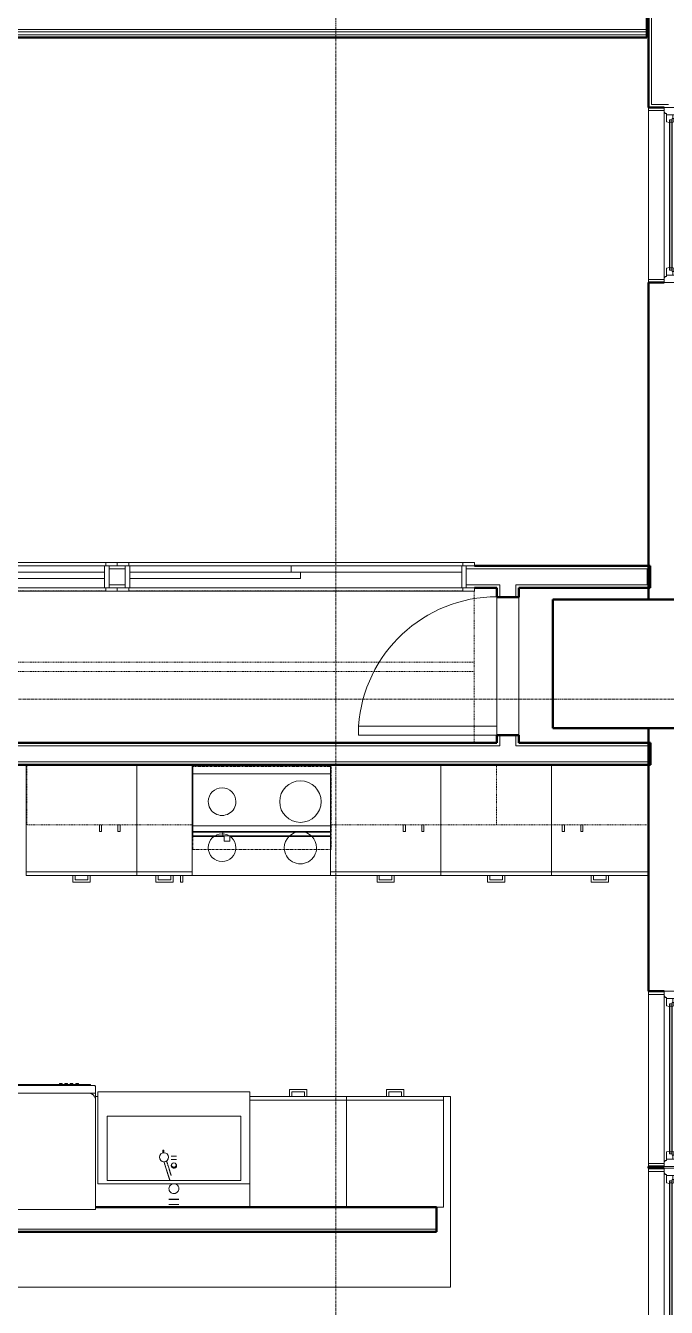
# Model space of a CAD drawing. Header units: inches. Extents: x -4235 to -464, y 9706 to 12338.
# Drawn here: x -2240.6 to -2101.6, y 11403.2 to 11681.3 of the extents above; entities that cross this region are included whole.
import ezdxf

# ---------------------------------------------------------------- set-up
doc = ezdxf.new("R2010")
doc.units = ezdxf.units.IN
doc.header["$MEASUREMENT"] = 0
for name, pattern in [('Dash', [0.25, 0.125, -0.125]), ('Grid Line 1_2_', [0.875, 0.5, -0.125, 0.125, -0.125]), ('Overhead', [0.15625, 0.09375, -0.0625])]:
    doc.linetypes.add(name, pattern=pattern)
for name, color, linetype, lineweight in [('0-1', 7, 'Continuous', 5), ('0-2', 10, 'Continuous', 9), ('A-DOOR-1', 10, 'Continuous', 9), ('A-DOOR-2', 50, 'Continuous', 20), ('A-DOOR-FRAM-1', 10, 'Continuous', 9), ('A-GENM', 5, 'Continuous', 9), ('A-GENM-4', 5, 'Continuous', 50), ('A-GLAZ-1', 151, 'Continuous', 9), ('A-GLAZ-2', 151, 'Continuous', 20), ('A-WALL-1', 7, 'Continuous', 50), ('A-WALL-2', 250, 'Continuous', 13), ('A-WALL-3', 10, 'Continuous', 9), ('A-WALL-4', 254, 'Continuous', 9), ('A-WALL-5', 113, 'Continuous', 9), ('A-WALL-6', 113, 'Continuous', 50), ('I-WALL-1', 7, 'Continuous', 50), ('P-SANR-FIXT-1', 10, 'Continuous', 9), ('P-SANR-FIXT-2', 254, 'Continuous', 9), ('Q-CASE-1', 254, 'Continuous', 9), ('Q-CASE-2', 10, 'Continuous', 9), ('Q-CASE-3', 254, 'Dash', 9), ('Q-CASE-4', 10, 'Dash', 9), ('Q-CASE-HDLN-1', 10, 'Dash', 9), ('Q-CASE-HDLN-2', 254, 'Dash', 9), ('Q-SPCQ-1', 10, 'Continuous', 9), ('Q-SPCQ-2', 91, 'Overhead', 9), ('S-GRID-1', 1, 'Grid Line 1_2_', 9)]:
    doc.layers.add(name, color=color, linetype=linetype, lineweight=lineweight)

# ---------------------------------------------------------------- blocks, each defined once
blk = doc.blocks.new('SWING - SINGLE - FLUSH - 30_ x 70_ - MAGIC PAK DOOR - ACOUSTICAL SEAL - IN CLOSET-3199408-BACKGROUND - RCP - 1ST FLOOR')
at = {"layer": 'A-DOOR-1'}
blk.add_arc((15, -2.375), 30.067, 180, 266.18593, dxfattribs=at)
at = {"layer": 'A-DOOR-2'}
for p, q in [((13, -2.375), (13, -32.375)), ((15, -2.375), (13, -2.375)), ((15, -2.375), (15, -32.375)), ((15, -32.375), (13, -32.375))]:
    blk.add_line(p, q, dxfattribs=at)
blk = doc.blocks.new('SLIDING - FLUSH - 6-0 x 6-8-V30-BACKGROUND - RCP - 1ST FLOOR')
at = {"layer": 'A-DOOR-1'}
for p, q in [((-38.75, 2.5), (-38.75, 3.25)), ((-36.25, 3.25), (-38.75, 3.25)), ((36.25, 3.25), (-36.25, 3.25)), ((-36.25, 3.25), (-36.25, 2.5)), ((36.25, 2.5), (36.25, 3.25)), ((36.25, 3.25), (38.75, 3.25)), ((38.75, 3.25), (38.75, 2.5)), ((-38.75, 2.5), (-36.25, 2.5)), ((36, 0.5), (-1, 0.5)), ((-1, 0.5), (-1, -0.875)), ((36, 0.5), (36, -0.875)), ((38.75, 2.5), (36.25, 2.5)), ((-38.75, -3), (-38.75, -2.25)), ((-36.25, -2.25), (-38.75, -2.25)), ((-36.25, -2.25), (-36.25, -3)), ((1, -0.875), (-36, -0.875)), ((-36, -0.875), (-36, -2.25)), ((-36, -2.25), (1, -2.25)), ((-1, -0.875), (36, -0.875)), ((1, -0.875), (1, -2.25)), ((36.25, -2.25), (38.75, -2.25)), ((36.25, -3), (36.25, -2.25)), ((38.75, -2.25), (38.75, -3)), ((-38.75, -3), (-36.25, -3)), ((-36.25, -3), (36.25, -3)), ((38.75, -3), (36.25, -3))]:
    blk.add_line(p, q, dxfattribs=at)
at = {"layer": 'A-DOOR-FRAM-1'}
for p, q in [((-37, -2.25), (-37, 2.5)), ((-36, 2.5), (-37, 2.5)), ((36, 2.5), (-36, 2.5)), ((-36, 2.5), (-36, -2.25)), ((36, -2.25), (36, 2.5)), ((36, 2.5), (37, 2.5)), ((37, 2.5), (37, -2.25)), ((-37, -2.25), (-36, -2.25)), ((1, -2.25), (36, -2.25)), ((37, -2.25), (36, -2.25))]:
    blk.add_line(p, q, dxfattribs=at)
blk = doc.blocks.new('OD_CW_Closet - OD_CW_Closet-2039040-BACKGROUND - RCP - 1ST FLOOR')
at = {"layer": 'Q-CASE-HDLN-1'}
for p, q in [((0.74, 24), (0.74, -8.9)), ((160.21, 24), (156.38, 24)), ((0.74, 8.5), (156.38, 8.5)), ((0.74, 6.5), (156.38, 6.5)), ((3.24, -9), (75.74, -9)), ((80.74, -9), (153.24, -9)), ((155.74, -9), (156.38, -9))]:
    blk.add_line(p, q, dxfattribs=at)
at = {"layer": 'Q-CASE-HDLN-2'}
for p, q in [((156.38, 24), (0.74, 24)), ((160.21, -9), (160.21, 24)), ((156.38, 8.5), (160.21, 8.5)), ((156.38, 6.5), (160.21, 6.5)), ((156.38, -9), (160.21, -9))]:
    blk.add_line(p, q, dxfattribs=at)
blk = doc.blocks.new('SLIDING - FLUSH - 6-0 x 6-8-V31-BACKGROUND - RCP - 1ST FLOOR')
at = {"layer": 'A-DOOR-1'}
for p, q in [((-38.75, 2.25), (-38.75, 3)), ((-36.25, 3), (-38.75, 3)), ((36.25, 3), (-36.25, 3)), ((-36.25, 3), (-36.25, 2.25)), ((36.25, 2.25), (36.25, 3)), ((36.25, 3), (38.75, 3)), ((38.75, 3), (38.75, 2.25)), ((-38.75, 2.25), (-36.25, 2.25)), ((1, 2.25), (-36, 2.25)), ((-36, 2.25), (-36, 0.88)), ((-36, 0.88), (1, 0.88)), ((36, 0.88), (-1, 0.88)), ((-1, 0.88), (-1, -0.5)), ((1, 2.25), (1, 0.88)), ((36, 0.88), (36, -0.5)), ((38.75, 2.25), (36.25, 2.25)), ((-38.75, -3.25), (-38.75, -2.5)), ((-36.25, -2.5), (-38.75, -2.5)), ((-36.25, -2.5), (-36.25, -3.25)), ((-1, -0.5), (36, -0.5)), ((36.25, -2.5), (38.75, -2.5)), ((36.25, -3.25), (36.25, -2.5)), ((38.75, -2.5), (38.75, -3.25)), ((-38.75, -3.25), (-36.25, -3.25)), ((-36.25, -3.25), (36.25, -3.25)), ((38.75, -3.25), (36.25, -3.25))]:
    blk.add_line(p, q, dxfattribs=at)
at = {"layer": 'A-DOOR-FRAM-1'}
for p, q in [((-36, 2.25), (-37, 2.25)), ((-37, -2.5), (-37, 2.25)), ((-36, 2.25), (-36, -2.5)), ((36, 2.25), (1, 2.25)), ((36, -2.5), (36, 2.25)), ((36, 2.25), (37, 2.25)), ((37, 2.25), (37, -2.5)), ((-37, -2.5), (-36, -2.5)), ((-36, -2.5), (36, -2.5)), ((37, -2.5), (36, -2.5))]:
    blk.add_line(p, q, dxfattribs=at)
blk = doc.blocks.new('Range - 24_ x 30_-2806124-BACKGROUND - RCP - 1ST FLOOR')
at = {"layer": 'Q-SPCQ-1'}
blk.add_line((0, -22), (30, -22), dxfattribs=at)
for centre, radius, start, end in [((6.5, -6), 3.5, 360, 180), ((23.5, -6), 3, 0, 180), ((6.5, -6), 3.5, 180, 0), ((23.5, -6), 3, 180, 0), ((6.5, -16), 4.5, 0, 180), ((23.5, -16), 3, 360, 180), ((6.5, -16), 4.5, 180, 0), ((23.5, -16), 3, 180, 0)]:
    blk.add_arc(centre, radius, start, end, dxfattribs=at)
blk = doc.blocks.new('Single Door 1 Drawer 211 - 211 Base Cabinet Single Door1 Drawer 12_-2706434-BACKGROUND - RCP - 1ST FLOOR')
at = {"layer": 'Q-CASE-2'}
for p, q in [((-11.26, -23.25), (-11.26, 0)), ((-11.26, 0), (0.74, 0)), ((0.74, 0), (0.74, -23.25)), ((-11.26, -23.25), (-11.26, -24)), ((0.74, -23.25), (-11.26, -23.25)), ((-11.26, -24), (0.74, -24)), ((-6.64, -24), (-7.14, -24)), ((-7.14, -25.5), (-7.14, -24)), ((-6.64, -25), (-6.64, -24)), ((-6.64, -25), (-3.89, -25)), ((-3.89, -25), (-3.89, -24)), ((-3.89, -24), (-3.39, -24)), ((-3.39, -24), (-3.39, -25.5)), ((-1.27, -24), (-1.76, -24)), ((-1.76, -24), (-1.76, -25.5)), ((-1.27, -25.5), (-1.27, -24)), ((0.74, -24), (0.74, -23.25)), ((-3.39, -25.5), (-7.14, -25.5)), ((-1.76, -25.5), (-1.27, -25.5))]:
    blk.add_line(p, q, dxfattribs=at)
blk = doc.blocks.new('Base Cabinet 3 Drawer 230 - Base Cabinet 3 Drawer 230 24_-2554933-BACKGROUND - RCP - 1ST FLOOR')
at = {"layer": 'Q-CASE-2'}
for p, q in [((-11.26, -23.25), (-11.26, 0)), ((-11.26, 0), (12.74, 0)), ((12.74, 0), (12.74, -23.25)), ((-11.26, -23.25), (-11.26, -24)), ((12.74, -23.25), (-11.26, -23.25)), ((-11.26, -24), (12.74, -24)), ((-0.64, -24), (-1.14, -24)), ((-1.14, -25.5), (-1.14, -24)), ((-0.64, -25), (-0.64, -24)), ((-0.64, -25), (2.11, -25)), ((2.11, -25), (2.11, -24)), ((2.11, -24), (2.61, -24)), ((2.61, -24), (2.61, -25.5)), ((12.74, -24), (12.74, -23.25)), ((2.61, -25.5), (-1.14, -25.5))]:
    blk.add_line(p, q, dxfattribs=at)
blk = doc.blocks.new('Base Cabinet 3 Drawer 230 - Base Cabinet 3 Drawer 230 21_-2578998-BACKGROUND - RCP - 1ST FLOOR')
at = {"layer": 'Q-CASE-2'}
for p, q in [((-1.14, 24), (-1.14, 25.5)), ((-1.14, 25.5), (2.61, 25.5)), ((2.61, 25.5), (2.61, 24)), ((-9.76, 24), (11.24, 24)), ((-9.76, 23.25), (-9.76, 24)), ((11.24, 23.25), (-9.76, 23.25)), ((-9.76, 23.25), (-9.76, 0)), ((-1.14, 24), (-0.64, 24)), ((2.11, 25), (-0.64, 25)), ((-0.64, 24), (-0.64, 25)), ((2.11, 24), (2.11, 25)), ((2.61, 24), (2.11, 24)), ((11.24, 24), (11.24, 23.25)), ((11.24, 0), (11.24, 23.25)), ((-9.76, 0), (11.24, 0))]:
    blk.add_line(p, q, dxfattribs=at)
blk = doc.blocks.new('Base Cabinet 3 Drawer 230 - Base Cabinet 3 Drawer 230 24_-2578604-BACKGROUND - RCP - 1ST FLOOR')
at = {"layer": 'Q-CASE-2'}
for p, q in [((-1.14, 24), (-1.14, 25.5)), ((-1.14, 25.5), (2.61, 25.5)), ((2.61, 25.5), (2.61, 24)), ((-11.26, 24), (12.74, 24)), ((-11.26, 23.25), (-11.26, 24)), ((12.74, 23.25), (-11.26, 23.25)), ((-11.26, 23.25), (-11.26, 0)), ((-1.14, 24), (-0.64, 24)), ((2.11, 25), (-0.64, 25)), ((-0.64, 24), (-0.64, 25)), ((2.11, 24), (2.11, 25)), ((2.61, 24), (2.11, 24)), ((12.74, 24), (12.74, 23.25)), ((12.74, 0), (12.74, 23.25)), ((-11.26, 0), (12.74, 0))]:
    blk.add_line(p, q, dxfattribs=at)
blk = doc.blocks.new('300 Series Wall Hung Cabinet_302 - 36_ x 36_-V32-BACKGROUND - RCP - 1ST FLOOR')
at = {"layer": 'Q-CASE-1'}
for p, q in [((-1.76, 16.87), (-2.25, 16.87)), ((-2.25, 16.87), (-2.25, 15.38)), ((-1.76, 15.38), (-1.76, 16.87)), ((2.24, 16.87), (1.75, 16.87)), ((1.75, 16.87), (1.75, 15.38)), ((2.24, 15.38), (2.24, 16.87)), ((-2.25, 15.38), (-1.76, 15.38)), ((1.75, 15.38), (2.24, 15.38))]:
    blk.add_line(p, q, dxfattribs=at)
at = {"layer": 'Q-CASE-3'}
for p, q in [((-18, 2.75), (-18, 15.38)), ((-18, 15.38), (18, 15.38)), ((18, 15.38), (18, 2.75))]:
    blk.add_line(p, q, dxfattribs=at)
at = {"layer": 'Q-CASE-4'}
for p, q in [((-18, 2.37), (-18, 2.75)), ((18, 2.37), (-18, 2.37)), ((18, 2.75), (18, 2.37))]:
    blk.add_line(p, q, dxfattribs=at)
blk = doc.blocks.new('300 Series Wall Hung Cabinet_302 - 33_ X 36_-V33-BACKGROUND - RCP - 1ST FLOOR')
at = {"layer": 'Q-CASE-1'}
for p, q in [((-1.76, -15.38), (-2.25, -15.38)), ((-2.25, -15.38), (-2.25, -16.87)), ((-1.76, -16.87), (-1.76, -15.38)), ((2.24, -15.38), (1.75, -15.38)), ((1.75, -15.38), (1.75, -16.87)), ((2.24, -16.87), (2.24, -15.38)), ((-2.25, -16.87), (-1.76, -16.87)), ((1.75, -16.87), (2.24, -16.87))]:
    blk.add_line(p, q, dxfattribs=at)
at = {"layer": 'Q-CASE-3'}
for p, q in [((-16.5, -2.75), (-16.5, -15.38)), ((-16.5, -15.38), (16.5, -15.38))]:
    blk.add_line(p, q, dxfattribs=at)
at = {"layer": 'Q-CASE-4'}
for p, q in [((16.5, -2.38), (-16.5, -2.38)), ((-16.5, -2.38), (-16.5, -2.75)), ((16.5, -2.75), (16.5, -2.38)), ((16.5, -15.38), (16.5, -2.75))]:
    blk.add_line(p, q, dxfattribs=at)
blk = doc.blocks.new('300 Series Wall Hung Cabinet_302 - 36_ x 36_-V34-BACKGROUND - RCP - 1ST FLOOR')
at = {"layer": 'Q-CASE-1'}
for p, q in [((-1.76, -15.38), (-2.25, -15.38)), ((-2.25, -15.38), (-2.25, -16.87)), ((-1.76, -16.87), (-1.76, -15.38)), ((2.24, -15.38), (1.75, -15.38)), ((1.75, -15.38), (1.75, -16.87)), ((2.24, -16.87), (2.24, -15.38)), ((-2.25, -16.87), (-1.76, -16.87)), ((1.75, -16.87), (2.24, -16.87))]:
    blk.add_line(p, q, dxfattribs=at)
at = {"layer": 'Q-CASE-3'}
for p, q in [((-18, -2.75), (-18, -15.38)), ((18, -15.38), (18, -2.75)), ((-18, -15.38), (18, -15.38))]:
    blk.add_line(p, q, dxfattribs=at)
at = {"layer": 'Q-CASE-4'}
for p, q in [((18, -2.38), (-18, -2.38)), ((-18, -2.38), (-18, -2.75)), ((18, -2.75), (18, -2.38))]:
    blk.add_line(p, q, dxfattribs=at)
blk = doc.blocks.new('30quot_MicrowaveVent_11166 - 70cm miele oven-V35-BACKGROUND - RCP - 1ST FLOOR')
at = {"layer": 'Q-CASE-1'}
for p, q in [((7.69, 15.6), (-14.2, 15.6)), ((-14.2, 15.6), (-14.2, 15.48)), ((-14.2, 15.48), (-14.2, 15.39)), ((9.18, 15.39), (-14.2, 15.39)), ((-14.2, 15.39), (-14.2, 14.61)), ((-14.2, 14.61), (9.18, 14.61)), ((-14.2, 14.49), (-14.2, 13.23)), ((15.68, 14.49), (-14.2, 14.49)), ((8.88, 16.6), (7.69, 16.6)), ((7.69, 16.55), (7.69, 16.16)), ((7.69, 16.55), (7.69, 16.55)), ((7.69, 16.15), (7.69, 15.39)), ((8.88, 15.39), (8.88, 16.55)), ((15.68, 15.6), (8.88, 15.6)), ((9.18, 15.39), (9.18, 14.61)), ((15.68, 15.39), (9.18, 15.39)), ((9.18, 15.39), (9.18, 14.61)), ((9.18, 14.61), (15.68, 14.61)), ((15.68, 15.54), (15.68, 15.6)), ((15.68, 15.48), (15.68, 15.54)), ((15.68, 15.39), (15.68, 15.48)), ((15.68, 15.39), (15.68, 14.61)), ((15.68, 13.23), (15.68, 14.49)), ((-14.2, 13.23), (-14.2, 0.38)), ((-14.2, 13.23), (15.68, 13.23)), ((15.68, 0.38), (15.68, 13.23))]:
    blk.add_line(p, q, dxfattribs=at)
at = {"layer": 'Q-CASE-2'}
for p, q in [((-14.2, 0.38), (-14.2, 0)), ((15.68, 0), (15.68, 0.38)), ((-14.2, 0), (15.68, 0))]:
    blk.add_line(p, q, dxfattribs=at)
blk = doc.blocks.new('Dishwasher_15404 - 34_ counter-2817256-BACKGROUND - RCP - 1ST FLOOR')
at = {"layer": 'Q-SPCQ-1'}
for p, q in [((0, -24), (0, 0)), ((0, 0), (23.68, 0)), ((23.68, 0), (25.25, 0)), ((25.25, 0), (26.68, 0)), ((25.25, 0), (25.25, -1.57)), ((25.25, -1.57), (25.25, -22.43)), ((26.87, -0.2), (26.87, -23.8)), ((27.12, -1.09), (26.87, -1.09)), ((27.12, -2.61), (27.12, -1.09)), ((27.12, -3.81), (27.12, -2.61)), ((27.12, -20.19), (27.12, -3.81)), ((27.37, -4.82), (27.12, -4.82)), ((27.37, -5.81), (27.37, -4.82)), ((27.12, -6.79), (27.37, -6.79)), ((27.37, -6.79), (27.37, -5.81)), ((27.37, -16.15), (27.12, -16.15)), ((27.37, -16.74), (27.37, -16.15)), ((27.37, -16.74), (27.12, -16.74)), ((27.37, -17.33), (27.12, -17.33)), ((27.37, -17.92), (27.12, -17.92)), ((27.37, -18.51), (27.12, -18.51)), ((27.37, -19.1), (27.12, -19.1)), ((27.37, -17.92), (27.37, -17.33)), ((27.37, -19.1), (27.37, -18.51)), ((27.37, -19.69), (27.12, -19.69)), ((27.12, -21.39), (27.12, -20.19)), ((27.37, -20.28), (27.12, -20.28)), ((27.12, -22.91), (27.12, -21.39)), ((27.37, -20.28), (27.37, -19.69)), ((23.68, -24), (0, -24)), ((25.25, -24), (23.68, -24)), ((25.25, -22.43), (25.25, -24)), ((26.68, -24), (25.25, -24)), ((27.12, -22.91), (26.87, -22.91))]:
    blk.add_line(p, q, dxfattribs=at)
for centre, radius, start, end in [((26.68, -0.2), 0.197, 0, 90), ((23.68, -1.57), 1.57, 0, 90), ((23.68, -1.57), 1.57, 32.077, 42.3359), ((23.68, -1.57), 1.57, 17.8182, 27.5266), ((23.68, -1.57), 1.57, 0, 13.6425), ((26.68, -0.2), 0.197, 15, 90), ((23.68, -22.43), 1.57, 270, 0), ((23.68, -22.43), 1.57, 317.6641, 327.923), ((23.68, -22.43), 1.57, 332.4734, 342.1818), ((23.68, -22.43), 1.57, 346.3575, 0), ((26.68, -23.8), 0.197, 270, 0)]:
    blk.add_arc(centre, radius, start, end, dxfattribs=at)
blk = doc.blocks.new('Base Cabinet 3 Drawer 230 - Base Cabinet 3 Drawer 230 21_-2554957-BACKGROUND - RCP - 1ST FLOOR')
at = {"layer": 'Q-CASE-2'}
for p, q in [((-9.76, -23.25), (-9.76, 0)), ((-9.76, 0), (11.24, 0)), ((11.24, 0), (11.24, -23.25)), ((-9.76, -23.25), (-9.76, -24)), ((11.24, -23.25), (-9.76, -23.25)), ((-9.76, -24), (11.24, -24)), ((-0.64, -24), (-1.14, -24)), ((-1.14, -25.5), (-1.14, -24)), ((-0.64, -25), (-0.64, -24)), ((-0.64, -25), (2.11, -25)), ((2.11, -25), (2.11, -24)), ((2.11, -24), (2.61, -24)), ((2.61, -24), (2.61, -25.5)), ((11.24, -24), (11.24, -23.25)), ((2.61, -25.5), (-1.14, -25.5))]:
    blk.add_line(p, q, dxfattribs=at)
blk = doc.blocks.new('kitchen_faucet_14143 - kitchen_faucet_14143-V36-BACKGROUND - RCP - 1ST FLOOR')
at = {"layer": 'P-SANR-FIXT-1'}
for p, q in [((-7.09, 0.57), (-7.09, -0.57)), ((-6.3, 0.59), (-6.3, -0.59)), ((-4.89, 0.59), (-4.97, 0.59)), ((-7.81, -2.2), (-8.24, -2.2)), ((-8.24, -2.4), (-7.78, -2.4)), ((-4.97, -0.59), (-4.89, -0.59))]:
    blk.add_line(p, q, dxfattribs=at)
at = {"layer": 'P-SANR-FIXT-1', "flags": 128}
for points in [[(-2.85, -0.59), (-2.9, -0.61), (-2.96, -0.62), (-3.02, -0.64), (-3.08, -0.66), (-3.14, -0.68), (-3.19, -0.7), (-3.25, -0.72), (-3.31, -0.74), (-3.37, -0.76), (-3.43, -0.77), (-3.49, -0.79), (-3.55, -0.81), (-3.61, -0.83), (-3.67, -0.85), (-3.73, -0.87), (-3.79, -0.89), (-3.85, -0.91), (-3.91, -0.92), (-3.97, -0.94), (-4.03, -0.96), (-4.09, -0.98), (-4.15, -1), (-4.21, -1.02), (-4.26, -1.04), (-4.32, -1.05), (-4.94, -1.25), (-4.99, -1.27), (-5.04, -1.28), (-5.09, -1.3), (-5.15, -1.31), (-5.2, -1.33), (-5.44, -1.41), (-5.48, -1.42), (-5.53, -1.43), (-5.57, -1.45), (-5.62, -1.46), (-5.66, -1.48), (-5.7, -1.49), (-5.75, -1.5), (-5.79, -1.52), (-5.83, -1.53), (-5.87, -1.54), (-5.91, -1.56), (-5.95, -1.57), (-5.99, -1.58), (-6.02, -1.59)], [(-1.8, -0.88), (-1.85, -0.89), (-1.9, -0.91), (-1.96, -0.93), (-2.01, -0.94), (-2.06, -0.96), (-2.12, -0.98), (-2.18, -1), (-2.23, -1.01), (-2.29, -1.03), (-2.34, -1.05), (-2.4, -1.07), (-2.46, -1.09), (-2.52, -1.1), (-2.57, -1.12), (-2.63, -1.14), (-2.69, -1.16), (-2.75, -1.18), (-2.81, -1.2), (-2.87, -1.21), (-2.93, -1.23), (-2.99, -1.25), (-3.05, -1.27), (-3.1, -1.29), (-3.16, -1.31), (-3.22, -1.33), (-3.28, -1.35), (-3.34, -1.37), (-3.4, -1.38), (-3.46, -1.4), (-3.52, -1.42), (-3.58, -1.44), (-3.64, -1.46), (-3.7, -1.48), (-3.76, -1.5), (-3.82, -1.52), (-3.88, -1.53), (-3.94, -1.55), (-4, -1.57), (-4.05, -1.59), (-4.11, -1.61), (-4.74, -1.8), (-4.79, -1.82), (-4.84, -1.84), (-4.89, -1.85), (-4.94, -1.87), (-4.99, -1.89), (-5.22, -1.96), (-5.27, -1.97), (-5.32, -1.99), (-5.36, -2), (-5.41, -2.02), (-5.45, -2.03), (-5.49, -2.04), (-5.54, -2.06), (-5.58, -2.07), (-5.62, -2.08), (-5.66, -2.1), (-5.7, -2.11), (-5.74, -2.12), (-5.78, -2.13), (-5.82, -2.15), (-5.85, -2.16)]]:
    blk.add_lwpolyline(points, dxfattribs=at)
at = {"layer": 'P-SANR-FIXT-1'}
for start, end in [(0, 180), (180, 360)]:
    blk.add_arc((-6.83, -2.16), 0.984, start, end, dxfattribs=at)
for centre, major_axis, ratio, start_param, end_param in [((-5.14, 0), (0, 0.492), 0.906308, 4.712389, 7.853982), ((-4.97, 0), (0, 0.591), 0.906308, 4.712389, 6.98609), ((-4.97, 0), (0, 0.492), 0.906308, 4.712389, 6.471856), ((-8.24, -2.3), (0, 0.0984), 0.984808, 5.759587, 7.853982), ((-8.24, -2.3), (0, 0.0984), 0.984808, 1.570796, 3.665191), ((-5.14, 0), (0, 0.492), 0.906308, 1.570796, 4.712389), ((-4.97, 0), (0, 0.591), 0.906308, 2.356194, 4.712389), ((-4.97, 0), (0, 0.492), 0.906308, 2.952922, 4.712389)]:
    blk.add_ellipse(centre, major_axis=major_axis, ratio=ratio, start_param=start_param, end_param=end_param, dxfattribs=at)
at = {"layer": 'P-SANR-FIXT-2'}
for p, q in [((2.26, 1.05), (2.26, 1.08)), ((2.26, -0.94), (2.26, 1.05)), ((2.34, 1.08), (2.34, 0.77)), ((2.34, 0.77), (2.34, 0)), ((3.44, 0.77), (3.44, 1.08)), ((3.44, 0), (3.44, 0.77)), ((-1, -0.63), (-1.04, -0.64)), ((-0.96, -0.61), (-1, -0.63)), ((-0.92, -0.6), (-0.96, -0.61)), ((2.26, -1.05), (2.26, -0.94)), ((2.26, -1.08), (2.26, -1.05)), ((2.34, 0), (2.34, -1.08)), ((3.44, -0.77), (3.44, 0)), ((3.44, -1.08), (3.44, -0.77))]:
    blk.add_line(p, q, dxfattribs=at)
for start, end in [(135, 164.9715), (105, 135), (15, 105), (270, 360), (0, 15), (195.0285, 210), (210, 270)]:
    blk.add_arc((0, 0), 1.08, start, end, dxfattribs=at)
blk = doc.blocks.new('Range_Hood_386 - 30_ Wide-V84-BACKGROUND - RCP - 1ST FLOOR')
at = {"layer": 'Q-SPCQ-2'}
for p, q in [((15, 6), (-15, 6)), ((-15, 6), (-15, -12)), ((15, -12), (15, 6)), ((-15, -12), (15, -12))]:
    blk.add_line(p, q, dxfattribs=at)
blk = doc.blocks.new('CTR - 1st Phase - Unit Layouts_rvt-1-BACKGROUND - RCP - 1ST FLOOR')
at = {"layer": 'A-WALL-1'}
for p, q in [((-2143.27, 11564.1), (-2105.15, 11564.1)), ((-2105.15, 11564.1), (-2105.15, 11563.47)), ((-2105.15, 11563.47), (-2105.15, 11559.97)), ((-2105.15, 11559.97), (-2105.15, 11559.35)), ((-2138.37, 11559.35), (-2143.27, 11559.35)), ((-2138.37, 11557.35), (-2138.37, 11559.35)), ((-2133.62, 11557.35), (-2138.37, 11557.35)), ((-2105.15, 11559.35), (-2133.62, 11559.35)), ((-2133.62, 11559.35), (-2133.62, 11557.35)), ((-2138.37, 11525.7), (-2138.37, 11527.35)), ((-2138.37, 11527.35), (-2133.62, 11527.35)), ((-2133.62, 11527.35), (-2133.62, 11525.7)), ((-2298.92, 11525.7), (-2138.37, 11525.7)), ((-2133.62, 11525.7), (-2105.03, 11525.7)), ((-2105.03, 11525.7), (-2105.03, 11525.07)), ((-2105.03, 11525.07), (-2105.03, 11521.57)), ((-2105.03, 11520.95), (-2276.51, 11520.95)), ((-2105.03, 11521.57), (-2105.03, 11520.95)), ((-2225.47, 11424.95), (-2151.45, 11424.95)), ((-2151.45, 11424.95), (-2151.45, 11419.57)), ((-2151.45, 11419.57), (-2302.45, 11419.57))]:
    blk.add_line(p, q, dxfattribs=at)
at = {"layer": 'A-WALL-2'}
for p, q in [((-2219.02, 11563.47), (-2222.52, 11563.47)), ((-2105.78, 11563.47), (-2145.02, 11563.47)), ((-2105.78, 11563.47), (-2105.78, 11559.97)), ((-2219.02, 11559.97), (-2222.52, 11559.97)), ((-2137.75, 11559.97), (-2145.02, 11559.97)), ((-2137.75, 11559.97), (-2137.75, 11559.35)), ((-2105.78, 11559.97), (-2134.25, 11559.97)), ((-2134.25, 11559.97), (-2134.25, 11559.35)), ((-2137.75, 11559.35), (-2137.75, 11557.35)), ((-2134.25, 11559.35), (-2134.25, 11557.35)), ((-2137.75, 11527.35), (-2137.75, 11525.7)), ((-2134.25, 11527.35), (-2134.25, 11525.7)), ((-2137.75, 11525.07), (-2299.54, 11525.07)), ((-2137.75, 11525.7), (-2137.75, 11525.07)), ((-2134.25, 11525.7), (-2134.25, 11525.07)), ((-2105.65, 11525.07), (-2134.25, 11525.07)), ((-2105.65, 11525.07), (-2105.65, 11521.57)), ((-2105.65, 11521.57), (-2277.14, 11521.57)), ((-2151.45, 11420.2), (-2302.45, 11420.2))]:
    blk.add_line(p, q, dxfattribs=at)
at = {"layer": 'A-WALL-3'}
for p, q in [((-2222.52, 11559.35), (-2222.52, 11564.1)), ((-2219.02, 11564.1), (-2219.02, 11559.35)), ((-2145.02, 11564.1), (-2145.02, 11559.35)), ((-2138.37, 11557.35), (-2138.37, 11527.35)), ((-2133.62, 11527.35), (-2133.62, 11557.35)), ((-2105.45, 11520.95), (-2240.51, 11520.95)), ((-2240.51, 11496.95), (-2240.51, 11520.95)), ((-2105.45, 11496.95), (-2105.45, 11520.95)), ((-2230.39, 11496.95), (-2240.51, 11496.95)), ((-2230.39, 11496.95), (-2229.89, 11496.95)), ((-2227.14, 11496.95), (-2229.89, 11496.95)), ((-2227.14, 11496.95), (-2226.64, 11496.95)), ((-2212.39, 11496.95), (-2226.64, 11496.95)), ((-2212.39, 11496.95), (-2211.89, 11496.95)), ((-2209.14, 11496.95), (-2211.89, 11496.95)), ((-2209.14, 11496.95), (-2208.64, 11496.95)), ((-2207.01, 11496.95), (-2208.64, 11496.95)), ((-2207.01, 11496.95), (-2206.52, 11496.95)), ((-2164.39, 11496.95), (-2206.52, 11496.95)), ((-2164.39, 11496.95), (-2163.89, 11496.95)), ((-2161.14, 11496.95), (-2163.89, 11496.95)), ((-2161.14, 11496.95), (-2160.64, 11496.95)), ((-2140.39, 11496.95), (-2160.64, 11496.95)), ((-2140.39, 11496.95), (-2139.89, 11496.95)), ((-2137.14, 11496.95), (-2139.89, 11496.95)), ((-2137.14, 11496.95), (-2136.64, 11496.95)), ((-2117.89, 11496.95), (-2136.64, 11496.95)), ((-2117.89, 11496.95), (-2117.39, 11496.95)), ((-2114.64, 11496.95), (-2117.39, 11496.95)), ((-2114.64, 11496.95), (-2114.14, 11496.95)), ((-2105.45, 11496.95), (-2114.14, 11496.95)), ((-2225.47, 11448.95), (-2224.97, 11448.95)), ((-2191.97, 11448.95), (-2183.35, 11448.95)), ((-2182.87, 11448.95), (-2183.35, 11448.95)), ((-2182.85, 11448.95), (-2180.1, 11448.95)), ((-2179.6, 11448.95), (-2180.1, 11448.95)), ((-2179.6, 11448.95), (-2162.35, 11448.95)), ((-2161.85, 11448.95), (-2162.35, 11448.95)), ((-2161.85, 11448.95), (-2159.1, 11448.95)), ((-2158.6, 11448.95), (-2159.1, 11448.95)), ((-2158.6, 11448.95), (-2148.45, 11448.95)), ((-2148.45, 11448.95), (-2148.45, 11407.57)), ((-2148.45, 11407.57), (-2305.47, 11407.57))]:
    blk.add_line(p, q, dxfattribs=at)
at = {"layer": 'A-WALL-4'}
for p, q in [((-2138.37, 11557.35), (-2133.62, 11557.35)), ((-2133.62, 11527.35), (-2138.37, 11527.35)), ((-2240.51, 11520.95), (-2240.51, 11496.95)), ((-2240.51, 11520.95), (-2105.45, 11520.95)), ((-2105.45, 11520.95), (-2105.45, 11496.95)), ((-2240.51, 11496.95), (-2230.39, 11496.95)), ((-2229.89, 11496.95), (-2227.14, 11496.95)), ((-2226.64, 11496.95), (-2212.39, 11496.95)), ((-2211.89, 11496.95), (-2209.14, 11496.95)), ((-2208.64, 11496.95), (-2207.01, 11496.95)), ((-2206.52, 11496.95), (-2164.39, 11496.95)), ((-2163.89, 11496.95), (-2161.14, 11496.95)), ((-2160.64, 11496.95), (-2140.39, 11496.95)), ((-2139.89, 11496.95), (-2137.14, 11496.95)), ((-2136.64, 11496.95), (-2117.89, 11496.95)), ((-2117.39, 11496.95), (-2114.64, 11496.95)), ((-2114.14, 11496.95), (-2105.45, 11496.95)), ((-2224.97, 11448.95), (-2225.47, 11448.95)), ((-2183.35, 11448.95), (-2191.97, 11448.95)), ((-2180.1, 11448.95), (-2182.85, 11448.95)), ((-2162.35, 11448.95), (-2179.6, 11448.95)), ((-2159.1, 11448.95), (-2161.85, 11448.95)), ((-2148.45, 11448.95), (-2158.6, 11448.95)), ((-2148.45, 11407.57), (-2148.45, 11448.95)), ((-2225.47, 11424.95), (-2151.45, 11424.95)), ((-2151.45, 11419.57), (-2151.45, 11424.95)), ((-2151.45, 11419.57), (-2302.45, 11419.57)), ((-2305.47, 11407.57), (-2148.45, 11407.57))]:
    blk.add_line(p, q, dxfattribs=at)
at = {"layer": 'P-SANR-FIXT-1'}
for p, q in [((-2224.97, 11449.96), (-2191.97, 11449.96)), ((-2224.97, 11430), (-2224.97, 11449.96)), ((-2191.97, 11449.96), (-2191.97, 11430)), ((-2222.97, 11444.71), (-2222.97, 11430.75)), ((-2193.97, 11444.71), (-2222.97, 11444.71)), ((-2193.97, 11430.75), (-2193.97, 11444.71)), ((-2191.97, 11430), (-2224.97, 11430)), ((-2222.97, 11430.75), (-2193.97, 11430.75))]:
    blk.add_line(p, q, dxfattribs=at)
at = {"layer": '0-2'}
for name, p in [('SLIDING - FLUSH - 6-0 x 6-8-V31-BACKGROUND - RCP - 1ST FLOOR', (-2259.52, 11561.85)), ('Base Cabinet 3 Drawer 230 - Base Cabinet 3 Drawer 230 24_-2554933-BACKGROUND - RCP - 1ST FLOOR', (-2229.25, 11520.95)), ('Single Door 1 Drawer 211 - 211 Base Cabinet Single Door1 Drawer 12_-2706434-BACKGROUND - RCP - 1ST FLOOR', (-2205.25, 11520.95)), ('Base Cabinet 3 Drawer 230 - Base Cabinet 3 Drawer 230 24_-2554933-BACKGROUND - RCP - 1ST FLOOR', (-2163.25, 11520.95)), ('300 Series Wall Hung Cabinet_302 - 36_ x 36_-V34-BACKGROUND - RCP - 1ST FLOOR', (-2156.45, 11523.32)), ('300 Series Wall Hung Cabinet_302 - 33_ X 36_-V33-BACKGROUND - RCP - 1ST FLOOR', (-2121.95, 11523.32))]:
    blk.add_blockref(name, p, dxfattribs=at)
for name, p, rotation in [('SLIDING - FLUSH - 6-0 x 6-8-V30-BACKGROUND - RCP - 1ST FLOOR', (-2182.02, 11561.85), 180), ('OD_CW_Closet - OD_CW_Closet-2039040-BACKGROUND - RCP - 1ST FLOOR', (-2142.54, 11549.7), 180), ('SWING - SINGLE - FLUSH - 30_ x 70_ - MAGIC PAK DOOR - ACOUSTICAL SEAL - IN CLOSET-3199408-BACKGROUND - RCP - 1ST FLOOR', (-2136, 11542.35), 269.9999999999856), ('300 Series Wall Hung Cabinet_302 - 36_ x 36_-V32-BACKGROUND - RCP - 1ST FLOOR', (-2222.39, 11523.32), 180), ('30quot_MicrowaveVent_11166 - 70cm miele oven-V35-BACKGROUND - RCP - 1ST FLOOR', (-2188.65, 11520.95), 180), ('Range_Hood_386 - 30_ Wide-V84-BACKGROUND - RCP - 1ST FLOOR', (-2189.33, 11508.57), 180), ('Base Cabinet 3 Drawer 230 - Base Cabinet 3 Drawer 230 24_-2578604-BACKGROUND - RCP - 1ST FLOOR', (-2137.78, 11520.95), 180), ('Base Cabinet 3 Drawer 230 - Base Cabinet 3 Drawer 230 21_-2578998-BACKGROUND - RCP - 1ST FLOOR', (-2115.28, 11520.95), 180), ('Range - 24_ x 30_-2806124-BACKGROUND - RCP - 1ST FLOOR', (-2174.51, 11496.95), 180), ('Dishwasher_15404 - 34_ counter-2817256-BACKGROUND - RCP - 1ST FLOOR', (-2249.47, 11424.45), 90.00000000010067), ('Base Cabinet 3 Drawer 230 - Base Cabinet 3 Drawer 230 21_-2554957-BACKGROUND - RCP - 1ST FLOOR', (-2180.74, 11424.95), 180), ('Base Cabinet 3 Drawer 230 - Base Cabinet 3 Drawer 230 21_-2554957-BACKGROUND - RCP - 1ST FLOOR', (-2159.74, 11424.95), 180), ('kitchen_faucet_14143 - kitchen_faucet_14143-V36-BACKGROUND - RCP - 1ST FLOOR', (-2208.47, 11428.96), 270.0000000000063)]:
    blk.add_blockref(name, p, dxfattribs=dict(at, rotation=rotation))
blk = doc.blocks.new('CTR - 1st Phase - Common Walls_rvt-1-BACKGROUND - RCP - 1ST FLOOR')
at = {"layer": 'A-WALL-2'}
for p, q in [((-2436.39, 11679.36), (-2105.82, 11679.36)), ((-2435.76, 11679.99), (-2105.82, 11679.99)), ((-2435.26, 11680.49), (-2105.82, 11680.49))]:
    blk.add_line(p, q, dxfattribs=at)
at = {"layer": 'I-WALL-1'}
for p, q in [((-2105.82, 11687.24), (-2105.82, 11678.74)), ((-2105.82, 11678.74), (-2337.06, 11678.74))]:
    blk.add_line(p, q, dxfattribs=at)
blk = doc.blocks.new('Window-Double_Hung-Andersen-400_Series-Tilt_Wash - DOUBLE HUNG - COTTAGE - 1ST FLOOR-2889437-BACKGROUND - RCP - 1ST FLOOR')
at = {"layer": 'A-GLAZ-1'}
for p, q in [((-18.95, 4.31), (18.95, 4.31)), ((-18.95, 0.94), (-18.95, 4.31)), ((-18.32, 0.94), (-18.32, 4.31)), ((18.32, 0.94), (18.32, 4.31)), ((18.95, 4.31), (18.95, 0.94)), ((18.95, 0.94), (-18.95, 0.94)), ((-16.29, -0.31), (-15.7, -0.31)), ((-16.29, -0.69), (-15.7, -0.69)), ((-16.29, -2.25), (-15.7, -2.25)), ((-16.29, -2.63), (-15.7, -2.63)), ((-15.82, -0.69), (-15.82, -0.31)), ((-15.82, -2.63), (-15.82, -2.25)), ((-15.7, -0.19), (15.7, -0.19)), ((-15.7, -0.31), (15.7, -0.31)), ((-15.7, -0.69), (15.7, -0.69)), ((-15.7, -0.81), (15.7, -0.81)), ((-15.7, -2.13), (15.7, -2.13)), ((-15.7, -2.25), (15.7, -2.25)), ((-15.7, -2.63), (15.7, -2.63)), ((-15.7, -2.75), (15.7, -2.75)), ((16.29, -0.31), (15.7, -0.31)), ((16.29, -0.69), (15.7, -0.69)), ((16.29, -2.25), (15.7, -2.25)), ((16.29, -2.63), (15.7, -2.63)), ((15.82, -0.69), (15.82, -0.31)), ((15.82, -2.63), (15.82, -2.25))]:
    blk.add_line(p, q, dxfattribs=at)
at = {"layer": 'A-GLAZ-2'}
for p, q in [((-19.01, 0.94), (19.01, 0.94)), ((-19.01, -4.94), (-19.01, 0.94)), ((-17.67, 0.66), (-18, 0.94)), ((-17.67, 0.66), (-17.67, 0.44)), ((-17.67, 0.44), (-15.86, 0.44)), ((-17.42, -2.87), (-17.42, 0.44)), ((-15.86, 0.44), (-15.7, -0.19)), ((15.86, 0.44), (15.7, -0.19)), ((17.67, 0.44), (15.86, 0.44)), ((17.42, -2.87), (17.42, 0.44)), ((17.67, 0.66), (18, 0.94)), ((17.67, 0.66), (17.67, 0.44)), ((19.01, 0.94), (19.01, -4.94)), ((-17.42, -0.94), (-16.57, -0.94)), ((-17.42, -1.5), (-15.86, -1.5)), ((-16.57, -0.81), (-16.57, -1.16)), ((-15.7, -0.81), (-16.57, -0.81)), ((-15.86, -1.16), (-16.57, -1.16)), ((-16.57, -2.75), (-16.57, -3.09)), ((-15.7, -2.75), (-16.57, -2.75)), ((-16.29, -0.81), (-16.29, -0.19)), ((-15.7, -0.19), (-16.29, -0.19)), ((-16.29, -2.75), (-16.29, -2.13)), ((-15.7, -2.13), (-16.29, -2.13)), ((-15.86, -1.16), (-15.7, -0.81)), ((-15.86, -1.5), (-15.7, -2.13)), ((-15.86, -3.09), (-15.7, -2.75)), ((15.7, -0.19), (16.29, -0.19)), ((15.86, -1.16), (15.7, -0.81)), ((15.7, -0.81), (16.57, -0.81)), ((15.86, -1.5), (15.7, -2.13)), ((15.7, -2.13), (16.29, -2.13)), ((15.86, -3.09), (15.7, -2.75)), ((15.7, -2.75), (16.57, -2.75)), ((15.86, -1.16), (16.57, -1.16)), ((17.42, -1.5), (15.86, -1.5)), ((16.29, -0.81), (16.29, -0.19)), ((16.29, -2.75), (16.29, -2.13)), ((16.57, -0.81), (16.57, -1.16)), ((17.42, -0.94), (16.57, -0.94)), ((16.57, -2.75), (16.57, -3.09)), ((-19.01, -3.56), (-20.51, -3.56)), ((19.01, -4.94), (-19.01, -4.94)), ((-18.2, -4.12), (-17.92, -4.12)), ((-18.2, -4.94), (-18.2, -4.12)), ((-17.92, -4.12), (-17.61, -3.31)), ((-17.61, -3.31), (-17.14, -3.31)), ((-17.42, -2.87), (-16.57, -2.87)), ((-17.14, -3.31), (-17.14, -2.87)), ((-15.86, -3.09), (-16.57, -3.09)), ((15.86, -3.09), (16.57, -3.09)), ((17.42, -2.87), (16.57, -2.87)), ((17.14, -3.31), (17.14, -2.87)), ((17.61, -3.31), (17.14, -3.31)), ((17.92, -4.12), (17.61, -3.31)), ((18.2, -4.12), (17.92, -4.12)), ((18.2, -4.94), (18.2, -4.12)), ((19.01, -3.56), (20.51, -3.56))]:
    blk.add_line(p, q, dxfattribs=at)
blk = doc.blocks.new('V-Series_EWC4_SPVU_RFA_2015 - 1ST FLOOR-2484708-BACKGROUND - RCP - 1ST FLOOR')
at = {"layer": 'A-GENM-4'}
for p, q in [((-3132.33, 12090.69), (-3131.77, 12090.69)), ((-3132.33, 12089.69), (-3132.33, 12090.69)), ((-3131.77, 12090.69), (-3103.89, 12090.69)), ((-3131.77, 12089.69), (-3131.77, 12090.69)), ((-3131.77, 12090.69), (-3131.77, 12089.69)), ((-3103.89, 12090.69), (-3103.89, 12089.69)), ((-3103.89, 12090.69), (-3103.33, 12090.69)), ((-3103.89, 12089.69), (-3103.89, 12090.69)), ((-3103.33, 12090.69), (-3103.33, 12089.69)), ((-3131.77, 12089.69), (-3132.33, 12089.69)), ((-3103.89, 12089.69), (-3131.77, 12089.69)), ((-3131.77, 12060.25), (-3131.77, 12089.69)), ((-3131.77, 12089.69), (-3131.33, 12089.69)), ((-3131.33, 12088.69), (-3131.33, 12089.69)), ((-3131.33, 12089.69), (-3130.83, 12089.69)), ((-3131.33, 12089.69), (-3131.33, 12088.69)), ((-3130.83, 12088.69), (-3131.33, 12088.69)), ((-3131.33, 12088.69), (-3104.33, 12088.69)), ((-3130.83, 12089.69), (-3104.83, 12089.69)), ((-3104.83, 12088.69), (-3130.83, 12088.69)), ((-3104.83, 12089.69), (-3104.33, 12089.69)), ((-3104.33, 12088.69), (-3104.83, 12088.69)), ((-3104.33, 12089.69), (-3104.33, 12088.69)), ((-3104.33, 12088.69), (-3104.33, 12089.69)), ((-3104.33, 12089.69), (-3103.89, 12089.69)), ((-3103.33, 12089.69), (-3103.89, 12089.69)), ((-3103.89, 12089.69), (-3103.89, 12060.25)), ((-3103.89, 12060.25), (-3131.77, 12060.25))]:
    blk.add_line(p, q, dxfattribs=at)

msp = doc.modelspace()

# ---------------------------------------------------------------- linework, layer by layer
at = {"layer": 'A-WALL-5'}
for p, q in [((-2105.45, 11663.54), (-2105.45, 11702.44)), ((-2104.82, 11664.23), (-2104.82, 11701.75)), ((-2101.14, 11664.23), (-2104.82, 11664.23)), ((-2105.45, 11625.64), (-2105.45, 11625.58)), ((-2105.45, 11471.79), (-2105.45, 11471.73)), ((-2105.45, 11433.77), (-2105.45, 11433.83)), ((-2105.45, 11433.39), (-2105.45, 11433.33))]:
    msp.add_line(p, q, dxfattribs=at)
at = {"layer": 'A-WALL-6'}
for p, q in [((-2105.45, 11663.6), (-2105.45, 11702.38)), ((-2102.07, 11663.6), (-2105.45, 11663.6)), ((-2105.45, 11556.79), (-2105.45, 11625.58)), ((-2105.45, 11625.58), (-2102.07, 11625.58)), ((-2098.32, 11556.79), (-2105.45, 11556.79)), ((-2105.45, 11471.79), (-2105.45, 11528.91)), ((-2105.45, 11528.91), (-2098.32, 11528.91)), ((-2102.07, 11471.79), (-2105.45, 11471.79)), ((-2105.45, 11433.39), (-2105.45, 11433.77)), ((-2105.45, 11433.77), (-2102.07, 11433.77)), ((-2102.07, 11433.39), (-2105.45, 11433.39))]:
    msp.add_line(p, q, dxfattribs=at)
at = {"layer": 'S-GRID-1'}
for p, q in [((-2173.32, 9836.18), (-2173.32, 12288.89)), ((-464.45, 11535.19), (-4185.7, 11535.19))]:
    msp.add_line(p, q, dxfattribs=at)

# ---------------------------------------------------------------- block references
at = {"layer": '0-1'}
for name in ['CTR - 1st Phase - Unit Layouts_rvt-1-BACKGROUND - RCP - 1ST FLOOR', 'CTR - 1st Phase - Common Walls_rvt-1-BACKGROUND - RCP - 1ST FLOOR']:
    msp.add_blockref(name, (0, 0), dxfattribs=at)
at = {"layer": 'A-GENM', "rotation": 269.9999999999999}
msp.add_blockref('V-Series_EWC4_SPVU_RFA_2015 - 1ST FLOOR-2484708-BACKGROUND - RCP - 1ST FLOOR', (-14186.51, 8425.02), dxfattribs=at)
at = {"layer": 'A-GLAZ-1', "rotation": 89.99999999999882}
for p in [(-2101.14, 11644.59), (-2101.14, 11452.78), (-2101.14, 11414.38)]:
    msp.add_blockref('Window-Double_Hung-Andersen-400_Series-Tilt_Wash - DOUBLE HUNG - COTTAGE - 1ST FLOOR-2889437-BACKGROUND - RCP - 1ST FLOOR', p, dxfattribs=at)

doc.saveas('drawing.dxf')
